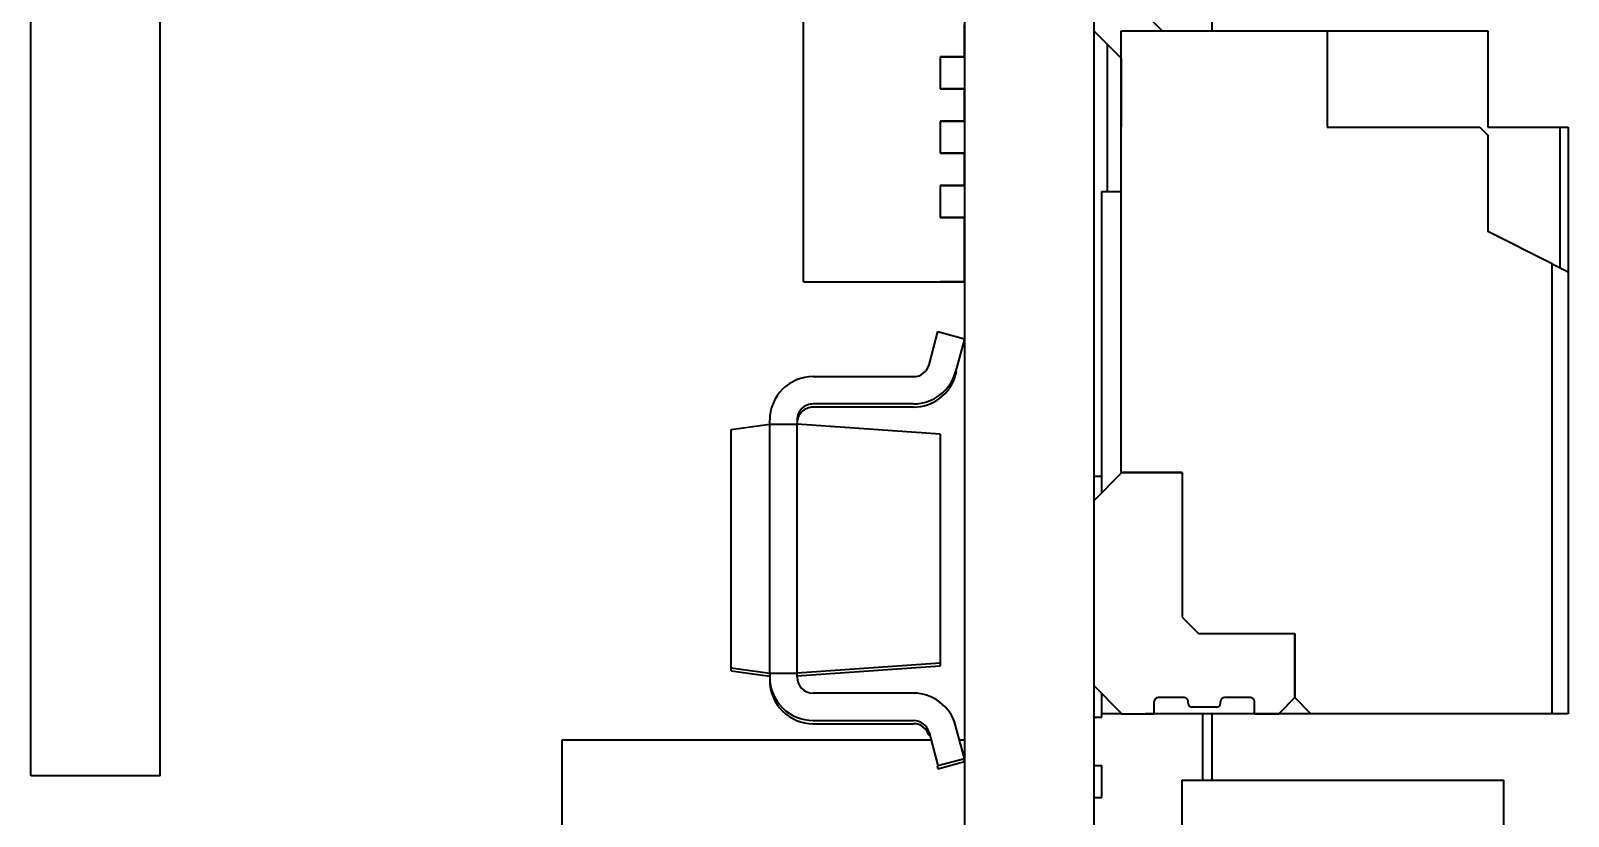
# Model space of a CAD drawing. Extents: x 377 to 822, y 181 to 641.
# Drawn here: x 582.94 to 592.5, y 426.17 to 431.06 of the extents above; entities that cross this region are included whole.
import ezdxf

# ---------------------------------------------------------------- set-up
doc = ezdxf.new("R2010")
doc.units = 0

msp = doc.modelspace()

# ---------------------------------------------------------------- linework, layer by layer
at = {"color": 7, "lineweight": 35, "ltscale": 0.24871}
msp.add_line((588.7419, 435), (588.7419, 425.0516), dxfattribs=at)
at = {"color": 7, "lineweight": 35, "ltscale": 0.2125}
for p, q in [((582.937, 426.4248), (582.937, 434.9248)), ((583.7419, 426.4248), (583.7419, 434.9248))]:
    msp.add_line(p, q, dxfattribs=at)
at = {"color": 7, "lineweight": 35, "ltscale": 0.439137}
msp.add_line((589.5469, 432.4655), (589.5469, 414.9), dxfattribs=at)
at = {"color": 7, "lineweight": 35, "ltscale": 0.034689}
msp.add_line((590.2828, 431.0624), (590.2828, 432.45), dxfattribs=at)
at = {"color": 7, "lineweight": 35, "ltscale": 0.05062}
msp.add_line((587.7419, 429.5), (587.7419, 431.5248), dxfattribs=at)
at = {"color": 7, "lineweight": 35, "ltscale": 0.007929}
msp.add_line((589.7469, 431.2867), (589.9712, 431.0624), dxfattribs=at)
at = {"color": 7, "lineweight": 35, "ltscale": 0.005}
for p, q in [((588.7419, 430.9), (588.7419, 431.1)), ((588.5919, 430.9), (588.5919, 430.7)), ((588.5919, 430.9), (588.5919, 430.7)), ((588.7419, 430.5), (588.7419, 430.7)), ((588.5919, 430.5), (588.5919, 430.3)), ((588.5919, 430.5), (588.5919, 430.3)), ((588.7419, 430.1), (588.7419, 430.3)), ((588.5919, 430.1), (588.5919, 429.9)), ((588.5919, 430.1), (588.5919, 429.9)), ((589.7219, 426.8124), (589.9219, 426.8124)), ((589.5969, 426.29), (589.5969, 426.49))]:
    msp.add_line(p, q, dxfattribs=at)
at = {"color": 7, "lineweight": 35, "ltscale": 0.00601}
msp.add_line((589.7169, 430.8924), (589.5469, 431.0624), dxfattribs=at)
at = {"color": 7, "lineweight": 35, "ltscale": 0.06875}
for p, q in [((589.7169, 428.3124), (589.7169, 431.0624)), ((592.4969, 429.5624), (592.4969, 426.8124))]:
    msp.add_line(p, q, dxfattribs=at)
at = {"color": 7, "lineweight": 35, "ltscale": 0.032001}
msp.add_line((589.7169, 431.0624), (590.9969, 431.0624), dxfattribs=at)
at = {"color": 7, "lineweight": 35, "ltscale": 0.015}
for p, q in [((590.9969, 431.0624), (590.9969, 430.4624)), ((591.9969, 431.0624), (591.9969, 430.4624)), ((591.9969, 430.4124), (591.9969, 429.8124))]:
    msp.add_line(p, q, dxfattribs=at)
at = {"color": 7, "lineweight": 35, "ltscale": 0.025}
for p, q in [((590.9969, 431.0624), (591.9969, 431.0624)), ((587.7419, 429.5), (588.7419, 429.5))]:
    msp.add_line(p, q, dxfattribs=at)
at = {"color": 7, "lineweight": 35, "ltscale": 0.022854}
msp.add_line((589.6328, 430.0625), (589.6328, 430.9766), dxfattribs=at)
at = {"color": 7, "lineweight": 35, "ltscale": 0.003751}
for p, q in [((588.7419, 430.9), (588.5919, 430.9)), ((588.5919, 430.9), (588.7419, 430.9)), ((588.7419, 430.7), (588.5919, 430.7)), ((588.5919, 430.7), (588.7419, 430.7)), ((588.7419, 430.5), (588.5919, 430.5)), ((588.5919, 430.5), (588.7419, 430.5)), ((588.7419, 430.3), (588.5919, 430.3)), ((588.5919, 430.3), (588.7419, 430.3)), ((588.7419, 430.1), (588.5919, 430.1)), ((588.5919, 430.1), (588.7419, 430.1)), ((588.7419, 429.9), (588.5919, 429.9)), ((588.5919, 429.9), (588.7419, 429.9)), ((588.7419, 429.5), (588.5919, 429.5)), ((589.7169, 426.8124), (589.8669, 426.8124)), ((590.3094, 426.8524), (590.1594, 426.8524)), ((590.5469, 426.8124), (590.697, 426.8124))]:
    msp.add_line(p, q, dxfattribs=at)
at = {"color": 7, "lineweight": 35, "ltscale": 0.01075}
msp.add_line((589.7169, 430.8924), (589.7169, 430.4624), dxfattribs=at)
at = {"color": 7, "lineweight": 35, "ltscale": 0.02375}
msp.add_line((590.9969, 430.4624), (591.947, 430.4624), dxfattribs=at)
at = {"color": 7, "lineweight": 35, "ltscale": 0.001767}
msp.add_line((591.947, 430.4624), (591.9969, 430.4124), dxfattribs=at)
at = {"color": 7, "lineweight": 35, "ltscale": 0.01125}
msp.add_line((591.9969, 430.4624), (592.447, 430.4624), dxfattribs=at)
at = {"color": 7, "lineweight": 35, "ltscale": 0.00125}
for p, q in [((592.447, 430.4624), (592.4969, 430.4624)), ((589.5469, 428.29), (589.5969, 428.29)), ((589.5469, 426.79), (589.5969, 426.79)), ((589.5469, 426.49), (589.5969, 426.49)), ((589.5469, 426.29), (589.5969, 426.29))]:
    msp.add_line(p, q, dxfattribs=at)
at = {"color": 7, "lineweight": 35, "ltscale": 0.021875}
msp.add_line((592.447, 429.5874), (592.447, 430.4624), dxfattribs=at)
at = {"color": 7, "lineweight": 35, "ltscale": 0.0225}
for p, q in [((592.4969, 430.4624), (592.4969, 429.5624)), ((590.0969, 428.3124), (590.0969, 427.4124))]:
    msp.add_line(p, q, dxfattribs=at)
at = {"color": 7, "lineweight": 35, "ltscale": 0.003}
for p, q in [((589.5969, 430.0624), (589.7169, 430.0624)), ((589.7169, 426.8124), (589.5969, 426.8124))]:
    msp.add_line(p, q, dxfattribs=at)
at = {"color": 7, "lineweight": 35, "ltscale": 0.046875}
msp.add_line((589.5969, 428.1874), (589.5969, 430.0624), dxfattribs=at)
at = {"color": 7, "lineweight": 35, "ltscale": 0.01}
for p, q in [((588.7419, 429.5), (588.7419, 429.9)), ((590.7969, 426.9124), (590.7969, 427.3124)), ((590.7969, 427.3124), (590.7969, 426.9124))]:
    msp.add_line(p, q, dxfattribs=at)
at = {"color": 7, "lineweight": 35, "ltscale": 0.011181}
msp.add_line((592.397, 429.6124), (591.9969, 429.8124), dxfattribs=at)
at = {"color": 7, "lineweight": 35, "ltscale": 0.07}
msp.add_line((592.397, 426.8124), (592.397, 429.6124), dxfattribs=at)
at = {"color": 7, "lineweight": 35, "ltscale": 0.002794}
msp.add_line((592.397, 429.6124), (592.4969, 429.5624), dxfattribs=at)
at = {"color": 7, "lineweight": 35, "ltscale": 0.005328}
for p, q in [((588.5226, 428.9841), (588.5778, 429.19)), ((588.7419, 429.146), (588.6868, 428.9401)), ((588.7419, 426.534), (588.6868, 426.7399))]:
    msp.add_line(p, q, dxfattribs=at)
at = {"color": 7, "lineweight": 35, "ltscale": 0.004249}
for p, q in [((588.5778, 429.19), (588.7419, 429.146)), ((588.5778, 426.49), (588.7419, 426.534)), ((588.5778, 426.47), (588.7419, 426.514))]:
    msp.add_line(p, q, dxfattribs=at)
at = {"color": 7, "lineweight": 35, "ltscale": 0.015601}
for p, q in [((587.8019, 428.91), (588.426, 428.91)), ((588.426, 428.74), (587.8019, 428.74)), ((588.426, 428.72), (587.8019, 428.72)), ((588.426, 426.94), (587.8019, 426.94)), ((587.8019, 426.77), (588.426, 426.77)), ((587.8019, 426.75), (588.426, 426.75))]:
    msp.add_line(p, q, dxfattribs=at)
at = {"color": 7, "lineweight": 35, "ltscale": 0.000483393}
msp.add_line((588.6918, 428.9388), (588.6868, 428.9201), dxfattribs=at)
at = {"color": 7, "lineweight": 35, "ltscale": 0.006059}
for p, q in [((587.2919, 428.5813), (587.5319, 428.615)), ((587.2919, 427.0987), (587.5319, 427.065)), ((587.2919, 427.0787), (587.5319, 427.045))]:
    msp.add_line(p, q, dxfattribs=at)
at = {"color": 7, "lineweight": 35, "ltscale": 0.037064}
msp.add_line((587.2919, 427.0987), (587.2919, 428.5813), dxfattribs=at)
at = {"color": 7, "lineweight": 35, "ltscale": 0.00062561}
for p, q in [((587.5319, 428.615), (587.5319, 428.64)), ((587.702, 428.64), (587.702, 428.615)), ((587.5319, 427.045), (587.5319, 427.02))]:
    msp.add_line(p, q, dxfattribs=at)
at = {"color": 7, "lineweight": 35, "ltscale": 0.004251}
for p, q in [((587.5319, 428.615), (587.702, 428.615)), ((587.5319, 427.065), (587.702, 427.065)), ((587.5319, 427.065), (587.702, 427.065))]:
    msp.add_line(p, q, dxfattribs=at)
at = {"color": 7, "lineweight": 35, "ltscale": 0.03875}
for p, q in [((587.5319, 427.065), (587.5319, 428.615)), ((587.702, 427.065), (587.702, 428.615))]:
    msp.add_line(p, q, dxfattribs=at)
at = {"color": 7, "lineweight": 35, "ltscale": 0.022303}
for p, q in [((588.5919, 428.5528), (587.702, 428.615)), ((588.5919, 427.1272), (587.702, 427.065)), ((588.5919, 427.1072), (587.702, 427.045))]:
    msp.add_line(p, q, dxfattribs=at)
at = {"color": 7, "lineweight": 35, "ltscale": 0.035638}
msp.add_line((588.5919, 428.5528), (588.5919, 427.1272), dxfattribs=at)
at = {"color": 7, "lineweight": 35, "ltscale": 0.006187}
for p, q in [((589.7219, 428.3124), (589.5469, 428.1375)), ((589.7219, 426.8124), (589.5469, 426.9874))]:
    msp.add_line(p, q, dxfattribs=at)
at = {"color": 7, "lineweight": 35, "ltscale": 0.0095}
msp.add_line((589.7169, 428.3124), (590.0969, 428.3124), dxfattribs=at)
at = {"color": 7, "lineweight": 35, "ltscale": 0.009375}
msp.add_line((590.0969, 428.3124), (589.7219, 428.3124), dxfattribs=at)
at = {"color": 7, "lineweight": 35, "ltscale": 0.003536}
for p, q in [((590.0969, 427.4124), (590.197, 427.3124)), ((590.7969, 426.9124), (590.897, 426.8124))]:
    msp.add_line(p, q, dxfattribs=at)
at = {"color": 7, "lineweight": 35, "ltscale": 0.014999}
msp.add_line((590.197, 427.3124), (590.7969, 427.3124), dxfattribs=at)
at = {"color": 7, "lineweight": 35, "ltscale": 0.000499725}
for p, q in [((587.2919, 427.0787), (587.2919, 427.0987)), ((587.5319, 427.045), (587.5319, 427.065)), ((588.5919, 427.1272), (588.5919, 427.1072))]:
    msp.add_line(p, q, dxfattribs=at)
at = {"color": 7, "lineweight": 35, "ltscale": 0.000624847}
for p, q in [((587.5319, 427.065), (587.5319, 427.04)), ((587.702, 427.04), (587.702, 427.065))]:
    msp.add_line(p, q, dxfattribs=at)
at = {"color": 7, "lineweight": 35, "ltscale": 0.003125}
msp.add_line((589.5969, 426.8124), (589.5969, 426.9374), dxfattribs=at)
at = {"color": 7, "lineweight": 35, "ltscale": 0.001875}
for p, q in [((589.9219, 426.8124), (589.9219, 426.8875)), ((590.5469, 426.8124), (590.5469, 426.8875))]:
    msp.add_line(p, q, dxfattribs=at)
at = {"color": 7, "lineweight": 35, "ltscale": 0.004062}
msp.add_line((590.1094, 426.9124), (589.947, 426.9124), dxfattribs=at)
at = {"color": 7, "lineweight": 35, "ltscale": 0.000250244}
for p, q in [((590.1345, 426.8774), (590.1345, 426.8875)), ((590.3345, 426.8774), (590.3345, 426.8875))]:
    msp.add_line(p, q, dxfattribs=at)
at = {"color": 7, "lineweight": 35, "ltscale": 0.004063}
msp.add_line((590.522, 426.9124), (590.3594, 426.9124), dxfattribs=at)
at = {"color": 7, "lineweight": 35, "ltscale": 0.003535}
msp.add_line((590.7969, 426.9124), (590.697, 426.8124), dxfattribs=at)
at = {"color": 7, "lineweight": 35, "ltscale": 0.00056076}
msp.add_line((589.5969, 426.79), (589.5969, 426.8124), dxfattribs=at)
at = {"color": 7, "lineweight": 35, "ltscale": 0.025751}
msp.add_line((590.897, 426.8124), (589.8669, 426.8124), dxfattribs=at)
at = {"color": 7, "lineweight": 35, "ltscale": 0.010362}
for p, q in [((590.2219, 426.8124), (590.2219, 426.3979)), ((590.2828, 426.3979), (590.2828, 426.8124))]:
    msp.add_line(p, q, dxfattribs=at)
at = {"color": 7, "lineweight": 35, "ltscale": 0.0375}
msp.add_line((592.397, 426.8124), (590.897, 426.8124), dxfattribs=at)
at = {"color": 7, "lineweight": 35, "ltscale": 0.002499}
msp.add_line((592.4969, 426.8124), (592.397, 426.8124), dxfattribs=at)
at = {"color": 7, "lineweight": 35, "ltscale": 0.005329}
msp.add_line((588.5226, 426.6959), (588.5778, 426.49), dxfattribs=at)
at = {"color": 7, "lineweight": 35}
msp.add_line((586.2419, 404.15), (586.2419, 426.65), dxfattribs=at)
at = {"color": 7, "lineweight": 35, "ltscale": 0.057323}
msp.add_line((586.2419, 426.65), (588.5349, 426.65), dxfattribs=at)
at = {"color": 7, "lineweight": 35, "ltscale": 0.000776672}
msp.add_line((588.7109, 426.65), (588.7419, 426.65), dxfattribs=at)
at = {"color": 7, "lineweight": 35, "ltscale": 0.03996}
msp.add_line((588.7419, 426.65), (588.7419, 425.0516), dxfattribs=at)
at = {"color": 7, "lineweight": 35, "ltscale": 0.000482656}
for p, q in [((588.5728, 426.4886), (588.5778, 426.47)), ((588.7419, 426.514), (588.7369, 426.5327))]:
    msp.add_line(p, q, dxfattribs=at)
at = {"color": 7, "lineweight": 35, "ltscale": 0.020125}
msp.add_line((583.7419, 426.4248), (582.937, 426.4248), dxfattribs=at)
at = {"color": 7, "lineweight": 35, "ltscale": 0.021}
msp.add_line((590.0969, 425.558), (590.0969, 426.3979), dxfattribs=at)
at = {"color": 7, "lineweight": 35, "ltscale": 0.05}
msp.add_line((590.0969, 426.3979), (592.0969, 426.3979), dxfattribs=at)
at = {"color": 7, "lineweight": 35, "ltscale": 0.0585}
msp.add_line((592.0969, 424.058), (592.0969, 426.3979), dxfattribs=at)
at = {"color": 7, "lineweight": 35}
for centre, radius, start, end in [((588.426, 429.01), 0.1, 270, 345), ((587.8019, 428.64), 0.27, 90, 180.00001), ((588.426, 429.01), 0.27, 270, 345), ((588.426, 428.99), 0.27, 270, 345), ((587.8019, 428.64), 0.1, 90, 180.00001), ((587.8019, 428.62), 0.1, 90, 180.00001), ((587.8019, 427.04), 0.27, 179.99999, 270), ((587.8019, 427.02), 0.27, 179.99999, 270), ((587.8019, 427.04), 0.1, 180.00001, 270), ((588.426, 426.67), 0.27, 15, 90), ((589.947, 426.8875), 0.025, 90, 179.99999), ((590.1094, 426.8875), 0.025, 0, 90), ((590.1594, 426.8774), 0.025, 180.00001, 270), ((590.3094, 426.8774), 0.025, 270, 360), ((590.3594, 426.8875), 0.025, 90, 179.99999), ((590.522, 426.8875), 0.025, 0, 90), ((588.426, 426.67), 0.1, 15, 90), ((588.426, 426.65), 0.1, 15, 90)]:
    msp.add_arc(centre, radius, start, end, dxfattribs=at)

doc.saveas('drawing.dxf')
